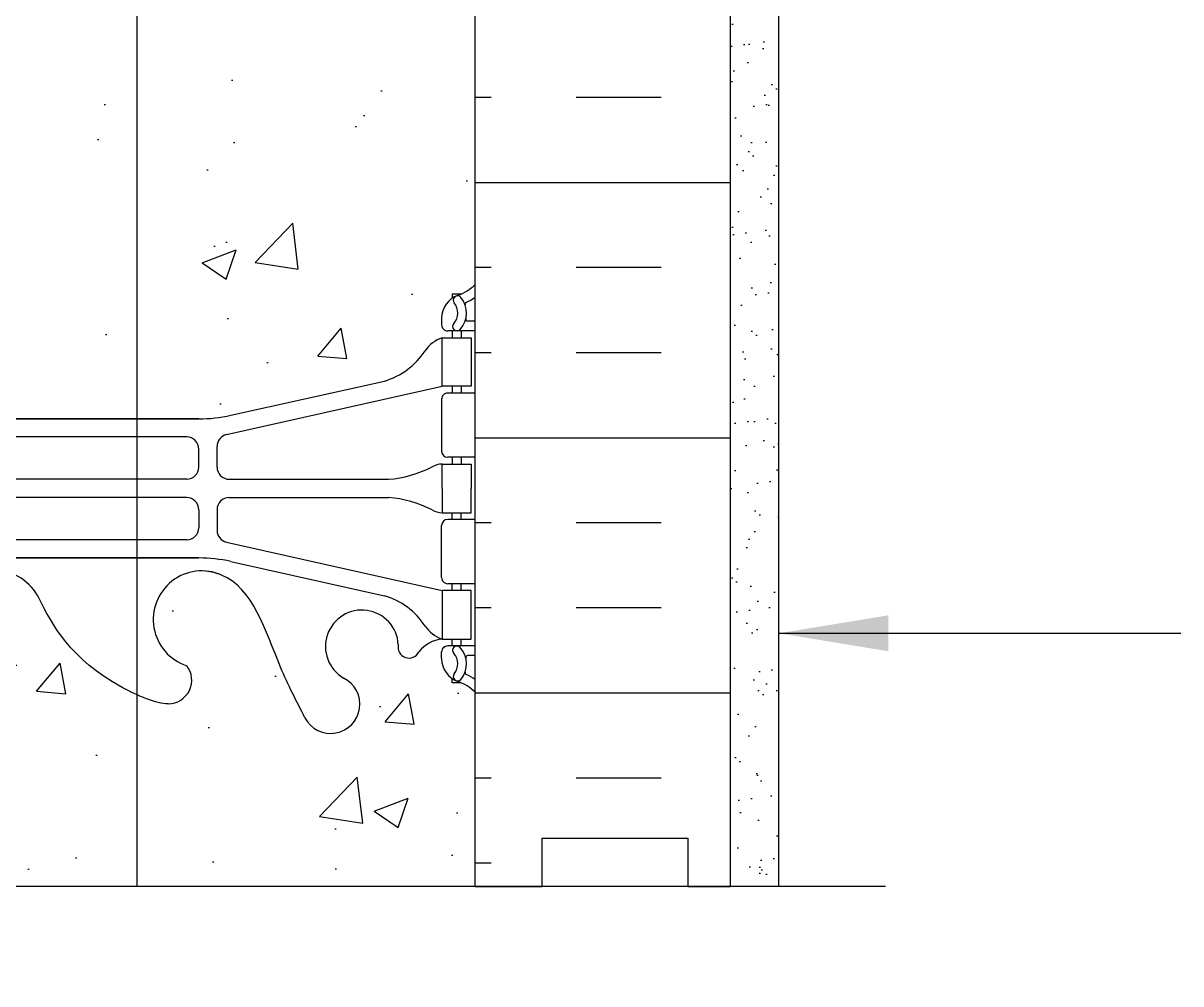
# Model space of a CAD drawing. Header units: inches. Extents: x 150.8 to 208.4, y 123.4 to 190.6.
# Drawn here: x 184.52 to 196.43, y 143.65 to 153.53 of the extents above; entities that cross this region are included whole.
import ezdxf

# ---------------------------------------------------------------- set-up
doc = ezdxf.new("R2010")
doc.units = ezdxf.units.IN
doc.header["$LTSCALE"] = 0.5
doc.header["$MEASUREMENT"] = 0
for name, color, linetype in [('HATCH', 12, 'Continuous'), ('line25', 2, 'Continuous'), ('LINE3', 3, 'Continuous'), ('LINE50', 5, 'Continuous'), ('LINE9', 9, 'Continuous'), ('TEXT', 4, 'Continuous'), ('Web_Edge', 9, 'Continuous')]:
    doc.layers.add(name, color=color, linetype=linetype)
doc.styles.add('DIM', font='romans.shx', dxfattribs={"width": 0.7})
doc.dimstyles.new('ext_12', dxfattribs={"dimscale": 12, "dimtxt": 0.09375, "dimasz": 0.09375, "dimexe": 0.09375, "dimexo": 0.0625, "dimgap": 0.0625, "dimtad": 1, "dimdec": 1, "dimzin": 3, "dimdsep": 46, "dimlunit": 4, "dimtxsty": 'DIM', "dimcen": 0.09, "dimdle": 0.09375, "dimclrt": 4, "dimadec": 0, "dimazin": 0, "dimtfac": 1, "dimtdec": 1, "dimtmove": 2, "dimatfit": 3, "dimfxl": 1, "dimfrac": 2, "dimtolj": 1, "dimtzin": 0, "dimarcsym": 0})
pattern_1 = [(49.99999999999999, (0, 0), (3.586300913003767, -0.3137606749129755), [0.375, -4.125]), (355, (0, 0), (-0.693756668065, 3.760960668500059), [0.3, -3.3]), (100.45144446, (0.298858405, -0.02614672), (2.89254423363556, 3.447199954843147), [0.3187009599999999, -3.505710559999999]), (46.18420000000001, (0, 1), (5.336206653357862, -0.8275964039653827), [0.5625, -6.1875]), (96.63563549, (0.444683725, 0.931033465), (4.673309728371142, 4.870593003872752), [0.47805171, -5.258568799999999]), (351.1841639899999, (0, 1), (4.673309725273866, 4.870593001349951), [0.45, -4.950000005]), (21, (0.5, 0.75), (2.984535260592308, -2.013094453326694), [0.375, -4.125]), (326.0000000000001, (0.5, 0.75), (1.216576659607909, 3.625750225234265), [0.3, -3.3]), (71.45144474, (0.74871127, 0.58224213), (4.201111883649856, 1.612655764031769), [0.31870095, -3.50571056]), (37.50000000000001, (0, 0), (0.06079927658645334, 1.664469269156557), [0, -3.26, 0, -3.35, 0, -3.3125]), (7.499999999999999, (0, 0), (1.315347687210743, 1.972058559411801), [0, -1.91, 0, -3.185, 0, -1.2625]), (327.5, (-1.115, 0), (2.669112180862045, -0.1127743586718988), [0, -1.25, 0, -3.9, 0, -5.175]), (317.5, (-1.615, 0), (2.915930846711931, 0.5005249116615886), [0, -1.625, 0, -2.59, 0, -3.675])]

# ---------------------------------------------------------------- blocks, each defined once
blk = doc.blocks.new('12-inch Hinge Pin Web')
at = {"layer": 'Web_Edge'}
for p, q in [((349.9694361821341, 208.9047742331155), (350.0594361821347, 208.9047742331224)), ((350.0594361821347, 208.9047742331224), (350.0594361821374, 208.8630481731983)), ((361.6774301884137, 208.9047742331155), (361.5874301884131, 208.9047742331224)), ((361.5874301884131, 208.9047742331224), (361.5874301884103, 208.8630481731983)), ((349.8234331852743, 208.6259250214153), (349.9013117185429, 208.6259250214154)), ((350.1694361821535, 208.6559250214344), (350.1694361821571, 208.5884250214182)), ((361.4774301883943, 208.6559250214344), (361.4774301883907, 208.5884250214182)), ((361.8234331852735, 208.6259250214153), (361.7455546520048, 208.6259250214154)), ((349.8234331852743, 208.5259250214154), (350.1069361821571, 208.5259250214153)), ((349.9694361821341, 208.5259250214153), (349.9694361821341, 208.4559250214153)), ((350.0594361821592, 208.5259250214153), (350.0594361821638, 208.4559250214153)), ((361.8234331852735, 208.5259250214154), (361.5399301883907, 208.5259250214153)), ((361.5874301883885, 208.5259250214153), (361.587430188384, 208.4559250214153)), ((361.6774301884137, 208.5259250214153), (361.6774301884137, 208.4559250214153)), ((349.9694361821341, 207.9559250214153), (349.9694361821341, 207.8859250214154)), ((350.0594361821974, 207.9559250214153), (350.059436182202, 207.8859250214154)), ((352.3819994735797, 207.4592951719615), (350.1644361821493, 207.9559250214153)), ((352.338645858011, 207.6575757747597), (350.7578502820244, 208.0105349874595)), ((359.264866896968, 207.4592951719615), (361.4824301883985, 207.9559250214153)), ((359.3082205125368, 207.6575757747597), (360.8890160885232, 208.0105349874595)), ((361.5874301883503, 207.9559250214153), (361.5874301883458, 207.8859250214154)), ((361.6774301884137, 207.9559250214153), (361.6774301884137, 207.8859250214154)), ((349.8234331852743, 207.8859250214153), (350.1069361821571, 207.8859250214154)), ((361.8234331852735, 207.8859250214153), (361.5399301883907, 207.8859250214154)), ((350.1694361821571, 207.8234250214154), (350.1694361821571, 207.2884250214154)), ((361.4774301883907, 207.8234250214154), (361.4774301883907, 207.2884250214154)), ((352.6655163166163, 207.621527858433), (354.8234372991567, 207.6215278584329)), ((355.8234331852739, 207.6215278584329), (352.6655163166163, 207.6215278584328)), ((355.8234331852739, 207.6215278584329), (358.9813500539315, 207.6215278584328)), ((358.9813500539315, 207.621527858433), (356.823429071391, 207.6215278584329)), ((352.7921819358246, 207.4348943433814), (355.5114630133079, 207.4348943433815)), ((358.8546844347232, 207.4348943433814), (356.1354033572399, 207.4348943433815)), ((352.479682025825, 207.1250288084329), (352.4796820258254, 207.3373166613615)), ((352.6671819358237, 207.1258960433812), (352.6671819358246, 207.3098943433814)), ((358.979684434724, 207.1258960433812), (358.9796844347231, 207.3098943433814)), ((359.1671843447228, 207.1250288084329), (359.1671843447223, 207.3373166613615)), ((349.8234331852743, 207.2259250214153), (350.1069361821571, 207.2259250214154)), ((349.9694361821337, 207.2259250214155), (349.9694361821337, 207.1559250214155)), ((350.0594361822447, 207.2259250214154), (350.0594361822493, 207.1559250214155)), ((361.8234331852735, 207.2259250214153), (361.5399301883907, 207.2259250214154)), ((361.587430188303, 207.2259250214154), (361.5874301882985, 207.1559250214155)), ((361.6774301884141, 207.2259250214155), (361.6774301884141, 207.1559250214155)), ((352.354682025825, 207.0000288084329), (350.717160282026, 207.0000288084329)), ((352.7921819358237, 207.0008960433815), (355.5114630133079, 207.0008960433816)), ((358.854684434724, 207.0008960433815), (356.1354033572399, 207.0008960433816)), ((359.2921843447227, 207.0000288084329), (360.9297060885217, 207.0000288084329)), ((352.354682025825, 206.8118212343981), (350.717160282026, 206.8118212343981)), ((352.7921819358237, 206.8109539994495), (355.5114630133079, 206.8109539994494)), ((358.854684434724, 206.8109539994495), (356.1354033572399, 206.8109539994494)), ((359.2921843447227, 206.8118212343981), (360.9297060885217, 206.8118212343981)), ((349.9694361821337, 206.5859250214154), (349.9694361821337, 206.6559250214155)), ((350.0594361822447, 206.5859250214155), (350.0594361822493, 206.6559250214155)), ((352.479682025825, 206.6868212343981), (352.4796820258254, 206.4745333814694)), ((352.6671819358237, 206.6859539994497), (352.6671819358246, 206.5019556994496)), ((358.979684434724, 206.6859539994497), (358.9796844347231, 206.5019556994496)), ((359.1671843447228, 206.6868212343981), (359.1671843447223, 206.4745333814694)), ((361.587430188303, 206.5859250214155), (361.5874301882985, 206.6559250214155)), ((361.6774301884141, 206.5859250214154), (361.6774301884141, 206.6559250214155)), ((349.8234331852743, 206.5859250214156), (350.1069361821571, 206.5859250214155)), ((350.1694361821571, 205.9884250214155), (350.1694361821571, 206.5234250214155)), ((361.4774301883907, 205.9884250214155), (361.4774301883907, 206.5234250214155)), ((361.8234331852735, 206.5859250214156), (361.5399301883907, 206.5859250214155)), ((352.3819994735797, 206.3525548708694), (350.1644361821493, 205.8559250214156)), ((352.7921819358246, 206.3769556994495), (355.5114630133079, 206.3769556994494)), ((358.8546844347232, 206.3769556994495), (356.1354033572399, 206.3769556994494)), ((359.264866896968, 206.3525548708694), (361.4824301883985, 205.8559250214156)), ((352.6655163166163, 206.190322184398), (354.8234372991567, 206.190322184398)), ((355.8234331852739, 206.190322184398), (352.6655163166163, 206.1903221843981)), ((355.8234331852739, 206.190322184398), (358.9813500539315, 206.1903221843981)), ((358.9813500539315, 206.190322184398), (356.823429071391, 206.190322184398)), ((352.338645858011, 206.1542742680712), (350.7578502820244, 205.8013150553714)), ((359.3082205125368, 206.1542742680712), (360.8890160885232, 205.8013150553714)), ((349.8234331852743, 205.9259250214156), (350.1069361821571, 205.9259250214155)), ((349.9694361821341, 205.8559250214156), (349.9694361821341, 205.9259250214156)), ((350.0594361821974, 205.8559250214156), (350.059436182202, 205.9259250214155)), ((361.8234331852735, 205.9259250214156), (361.5399301883907, 205.9259250214155)), ((361.5874301883503, 205.8559250214156), (361.5874301883458, 205.9259250214155)), ((361.6774301884137, 205.8559250214156), (361.6774301884137, 205.9259250214156)), ((349.9694361821341, 205.2859250214157), (349.9694361821341, 205.3559250214156)), ((350.0594361821592, 205.2859250214157), (350.0594361821638, 205.3559250214156)), ((361.5874301883885, 205.2859250214157), (361.587430188384, 205.3559250214156)), ((361.6774301884137, 205.2859250214157), (361.6774301884137, 205.3559250214156)), ((349.8234331852743, 205.2859250214156), (350.1069361821571, 205.2859250214156)), ((350.1694361821535, 205.1559250213966), (350.1694361821571, 205.2234250214128)), ((361.4774301883943, 205.1559250213966), (361.4774301883907, 205.2234250214128)), ((361.8234331852735, 205.2859250214156), (361.5399301883907, 205.2859250214156)), ((349.8234331852743, 205.1859250214157), (349.9013117185429, 205.1859250214156)), ((361.8234331852735, 205.1859250214157), (361.7455546520048, 205.1859250214156)), ((349.9694361821341, 204.9070758097155), (350.0594361821347, 204.9070758097086)), ((350.0594361821347, 204.9070758097086), (350.0594361821374, 204.9488018696327)), ((361.5874301884131, 204.9070758097086), (361.5874301884103, 204.9488018696327)), ((361.6774301884137, 204.9070758097155), (361.5874301884131, 204.9070758097086)), ((349.9694361821341, 199.0970960414253), (350.0594361821347, 199.0970960414322)), ((350.0594361821347, 199.0970960414322), (350.0594361821374, 199.0553699815081)), ((361.6774301884137, 199.0970960414253), (361.5874301884131, 199.0970960414322)), ((361.5874301884131, 199.0970960414322), (361.5874301884103, 199.0553699815081)), ((349.8234331852743, 198.8182468297251), (349.9013117185429, 198.8182468297252)), ((350.1694361821535, 198.8482468297442), (350.1694361821571, 198.780746829728)), ((361.4774301883943, 198.8482468297442), (361.4774301883907, 198.780746829728)), ((361.8234331852735, 198.8182468297251), (361.7455546520048, 198.8182468297252)), ((349.8234331852743, 198.7182468297252), (350.1069361821571, 198.7182468297251)), ((349.9694361821341, 198.7182468297251), (349.9694361821341, 198.6482468297252)), ((350.0594361821592, 198.7182468297251), (350.0594361821638, 198.6482468297252)), ((361.8234331852735, 198.7182468297252), (361.5399301883907, 198.7182468297251)), ((361.5874301883885, 198.7182468297251), (361.587430188384, 198.6482468297252)), ((361.6774301884137, 198.7182468297251), (361.6774301884137, 198.6482468297252)), ((352.338645858011, 197.8498975830695), (350.7578502820244, 198.2028567957694)), ((359.3082205125368, 197.8498975830695), (360.8890160885232, 198.2028567957694)), ((349.8234331852743, 198.0782468297251), (350.1069361821571, 198.0782468297253)), ((349.9694361821341, 198.1482468297251), (349.9694361821341, 198.0782468297252)), ((350.0594361821974, 198.1482468297251), (350.059436182202, 198.0782468297253)), ((352.3819994735797, 197.6516169802713), (350.1644361821493, 198.1482468297251)), ((359.264866896968, 197.6516169802713), (361.4824301883985, 198.1482468297251)), ((361.8234331852735, 198.0782468297251), (361.5399301883907, 198.0782468297253)), ((361.5874301883503, 198.1482468297251), (361.5874301883458, 198.0782468297253)), ((361.6774301884137, 198.1482468297251), (361.6774301884137, 198.0782468297252)), ((350.1694361821571, 198.0157468297253), (350.1694361821571, 197.4807468297252)), ((361.4774301883907, 198.0157468297253), (361.4774301883907, 197.4807468297252)), ((352.6655163166163, 197.8138496667428), (354.8234372991567, 197.8138496667428)), ((355.8234331852739, 197.8138496667428), (352.6655163166163, 197.8138496667426)), ((355.8234331852739, 197.8138496667428), (358.9813500539315, 197.8138496667426)), ((358.9813500539315, 197.8138496667428), (356.823429071391, 197.8138496667428)), ((352.7921819358246, 197.6272161516912), (355.5114630133079, 197.6272161516913)), ((358.8546844347232, 197.6272161516912), (356.1354033572399, 197.6272161516913)), ((352.479682025825, 197.3173506167427), (352.4796820258254, 197.5296384696714)), ((352.6671819358237, 197.3182178516911), (352.6671819358246, 197.5022161516912)), ((358.979684434724, 197.3182178516911), (358.9796844347231, 197.5022161516912)), ((359.1671843447228, 197.3173506167427), (359.1671843447223, 197.5296384696714)), ((349.8234331852743, 197.4182468297252), (350.1069361821571, 197.4182468297252)), ((349.9694361821337, 197.4182468297253), (349.9694361821337, 197.3482468297253)), ((350.0594361822447, 197.4182468297252), (350.0594361822493, 197.3482468297253)), ((361.8234331852735, 197.4182468297252), (361.5399301883907, 197.4182468297252)), ((361.587430188303, 197.4182468297252), (361.5874301882985, 197.3482468297253)), ((361.6774301884141, 197.4182468297253), (361.6774301884141, 197.3482468297253)), ((352.354682025825, 197.1923506167427), (350.717160282026, 197.1923506167427)), ((352.7921819358237, 197.1932178516913), (355.5114630133079, 197.1932178516914)), ((358.854684434724, 197.1932178516913), (356.1354033572399, 197.1932178516914)), ((359.2921843447227, 197.1923506167427), (360.9297060885217, 197.1923506167427)), ((352.354682025825, 197.0041430427079), (350.717160282026, 197.0041430427079)), ((352.7921819358237, 197.0032758077593), (355.5114630133079, 197.0032758077592)), ((358.854684434724, 197.0032758077593), (356.1354033572399, 197.0032758077592)), ((359.2921843447227, 197.0041430427079), (360.9297060885217, 197.0041430427079)), ((352.479682025825, 196.8791430427079), (352.4796820258254, 196.6668551897792)), ((352.6671819358237, 196.8782758077595), (352.6671819358246, 196.6942775077594)), ((358.979684434724, 196.8782758077595), (358.9796844347231, 196.6942775077594)), ((359.1671843447228, 196.8791430427079), (359.1671843447223, 196.6668551897792)), ((349.8234331852743, 196.7782468297254), (350.1069361821571, 196.7782468297254)), ((349.9694361821337, 196.7782468297253), (349.9694361821337, 196.8482468297253)), ((350.0594361822447, 196.7782468297254), (350.0594361822493, 196.8482468297253)), ((361.8234331852735, 196.7782468297254), (361.5399301883907, 196.7782468297254)), ((361.587430188303, 196.7782468297254), (361.5874301882985, 196.8482468297253)), ((361.6774301884141, 196.7782468297253), (361.6774301884141, 196.8482468297253)), ((350.1694361821571, 196.1807468297253), (350.1694361821571, 196.7157468297254)), ((361.4774301883907, 196.1807468297253), (361.4774301883907, 196.7157468297254)), ((352.3819994735797, 196.5448766791793), (350.1644361821493, 196.0482468297255)), ((352.7921819358246, 196.5692775077594), (355.5114630133079, 196.5692775077592)), ((358.8546844347232, 196.5692775077594), (356.1354033572399, 196.5692775077592)), ((359.264866896968, 196.5448766791793), (361.4824301883985, 196.0482468297255)), ((352.338645858011, 196.3465960763811), (350.7578502820244, 195.9936368636812)), ((352.6655163166163, 196.3826439927078), (354.8234372991567, 196.3826439927078)), ((355.8234331852739, 196.3826439927079), (352.6655163166163, 196.3826439927079)), ((355.8234331852739, 196.3826439927079), (358.9813500539315, 196.3826439927079)), ((358.9813500539315, 196.3826439927078), (356.823429071391, 196.3826439927078)), ((359.3082205125368, 196.3465960763811), (360.8890160885232, 195.9936368636812)), ((349.8234331852743, 196.1182468297255), (350.1069361821571, 196.1182468297253)), ((349.9694361821341, 196.0482468297255), (349.9694361821341, 196.1182468297254)), ((350.0594361821974, 196.0482468297255), (350.059436182202, 196.1182468297253)), ((361.8234331852735, 196.1182468297255), (361.5399301883907, 196.1182468297253)), ((361.5874301883503, 196.0482468297255), (361.5874301883458, 196.1182468297253)), ((361.6774301884137, 196.0482468297255), (361.6774301884137, 196.1182468297254)), ((349.8234331852743, 195.4782468297254), (350.1069361821571, 195.4782468297255)), ((349.9694361821341, 195.4782468297255), (349.9694361821341, 195.5482468297255)), ((350.0594361821592, 195.4782468297255), (350.0594361821638, 195.5482468297255)), ((361.8234331852735, 195.4782468297254), (361.5399301883907, 195.4782468297255)), ((361.5874301883885, 195.4782468297255), (361.587430188384, 195.5482468297255)), ((361.6774301884137, 195.4782468297255), (361.6774301884137, 195.5482468297255)), ((349.8234331852743, 195.3782468297255), (349.9013117185429, 195.3782468297254)), ((350.1694361821535, 195.3482468297064), (350.1694361821571, 195.4157468297226)), ((361.4774301883943, 195.3482468297064), (361.4774301883907, 195.4157468297226)), ((361.8234331852735, 195.3782468297255), (361.7455546520048, 195.3782468297254)), ((349.9694361821341, 195.0993976180253), (350.0594361821347, 195.0993976180184)), ((350.0594361821347, 195.0993976180184), (350.0594361821374, 195.1411236779425)), ((361.5874301884131, 195.0993976180184), (361.5874301884103, 195.1411236779425)), ((361.6774301884137, 195.0993976180253), (361.5874301884131, 195.0993976180184))]:
    blk.add_line(p, q, dxfattribs=at)
for points in [[(349.8644361821491, 207.9559250214153), (350.1644361821493, 207.9559250214153), (350.1644361821493, 208.4559250214153), (349.8644361821491, 208.4559250214153)], [(361.7824301883987, 207.9559250214153), (361.4824301883985, 207.9559250214153), (361.4824301883985, 208.4559250214153), (361.7824301883987, 208.4559250214153)], [(349.8644361821491, 205.8559250214156), (350.1644361821493, 205.8559250214156), (350.1644361821493, 205.3559250214156), (349.8644361821491, 205.3559250214156)], [(361.7824301883987, 205.8559250214156), (361.4824301883985, 205.8559250214156), (361.4824301883985, 205.3559250214156), (361.7824301883987, 205.3559250214156)], [(349.8644361821491, 198.1482468297251), (350.1644361821493, 198.1482468297251), (350.1644361821493, 198.6482468297252), (349.8644361821491, 198.6482468297252)], [(361.7824301883987, 198.1482468297251), (361.4824301883985, 198.1482468297251), (361.4824301883985, 198.6482468297252), (361.7824301883987, 198.6482468297252)], [(349.8644361821491, 196.0482468297255), (350.1644361821493, 196.0482468297255), (350.1644361821493, 195.5482468297255), (349.8644361821491, 195.5482468297255)], [(361.7824301883987, 196.0482468297255), (361.4824301883985, 196.0482468297255), (361.4824301883985, 195.5482468297255), (361.7824301883987, 195.5482468297255)]]:
    blk.add_lwpolyline(points, close=True, dxfattribs=at)
for points in [[(350.1644361822343, 206.9059250214155), (350.1644361822343, 207.1559250214155), (349.8644361822341, 207.1559250214155), (349.8644361822341, 206.9059250214155)], [(361.4824301883134, 206.9059250214155), (361.4824301883134, 207.1559250214155), (361.7824301883136, 207.1559250214155), (361.7824301883136, 206.9059250214155)], [(350.1644361822343, 206.9059250214155), (350.1644361822343, 206.6559250214155), (349.8644361822341, 206.6559250214155), (349.8644361822341, 206.9059250214155)], [(361.4824301883134, 206.9059250214155), (361.4824301883134, 206.6559250214155), (361.7824301883136, 206.6559250214155), (361.7824301883136, 206.9059250214155)], [(350.1644361822343, 197.0982468297253), (350.1644361822343, 197.3482468297253), (349.8644361822341, 197.3482468297253), (349.8644361822341, 197.0982468297253)], [(361.4824301883134, 197.0982468297253), (361.4824301883134, 197.3482468297253), (361.7824301883136, 197.3482468297253), (361.7824301883136, 197.0982468297253)], [(350.1644361822343, 197.0982468297253), (350.1644361822343, 196.8482468297253), (349.8644361822341, 196.8482468297253), (349.8644361822341, 197.0982468297253)], [(361.4824301883134, 197.0982468297253), (361.4824301883134, 196.8482468297253), (361.7824301883136, 196.8482468297253), (361.7824301883136, 197.0982468297253)]]:
    blk.add_lwpolyline(points, dxfattribs=at)
for centre, radius, start, end in [((351.3094400525123, 209.1260630953563), 0.2998437988832181, 27.59696858362342, 243.9425150273493), ((360.3374263180354, 209.1260630953563), 0.2998437988832181, 296.0574849726507, 152.4030314163766), ((352.9822662834, 208.8790913574379), 0.2420270174843613, 89.9999999896431, 218.2327083470572), ((358.6646000871478, 208.8790913574379), 0.2420270174843613, 321.7672916529428, 90.00000001035363), ((350.1694361821635, 209.3630318025983), 0.5000000000000028, 226.2108888296283, 250.5287793647056), ((361.4774301883843, 209.3630318025983), 0.5000000000000028, 289.4712206352943, 313.7891111703717), ((350.1694361821635, 209.3630318025983), 0.6000000000000033, 234.7832160478503, 245.0747707145221), ((350.1631435906085, 208.7104844277484), 0.2500000000000014, 140.1145119962633, 222.460867842786), ((349.9073539716043, 208.8000141938874), 0.02103171283708733, 343.4640040446198, 63.99572765968883), ((350.0053772195535, 208.8413811210873), 0.04500919725254076, 321.448000645991, 139.1878992020194), ((349.9194361821534, 208.6559250214153), 0.2500000000000014, 4.354459247735523e-09, 70.52877936470564), ((350.1631435906085, 208.7104844277484), 0.1600000000000009, 140.0000771989553, 222.4608678427525), ((350.9894765010408, 208.5323721380936), 0.375, 182.9237073151141, 59.86752902129767), ((360.6573898695069, 208.5323721380936), 0.375, 120.1324709787023, 357.0762926848859), ((361.7274301883943, 208.6559250214153), 0.2500000000000014, 109.4712206352944, 179.9999999956455), ((361.6414891509942, 208.8413811210873), 0.04500919725254076, 40.81210079798057, 218.5519993540077), ((361.4837227799392, 208.7104844277484), 0.1600000000000009, 317.5391321572474, 39.99992280104471), ((361.4837227799392, 208.7104844277484), 0.2500000000000014, 317.539132157214, 39.88548800373672), ((361.7395123989434, 208.8000141938874), 0.02103171283708733, 116.0042723403112, 196.5359959553802), ((361.4774301883843, 209.3630318025983), 0.6000000000000033, 294.9252292854779, 305.2167839521497), ((352.6359331852739, 208.2543425066669), 0.5, 246.2138665123311, 71.79366548998959), ((359.0109331852739, 208.2543425066669), 0.5, 108.2063345100104, 293.7861334876688), ((349.9015157143664, 208.6455074806217), 0.01958352171754361, 269.4031558122793, 15.49009993731419), ((350.0119071811375, 208.5720916950984), 0.04500000000006074, 222.4608678430222, 42.46086784271794), ((350.1069361821571, 208.5884250214153), 0.06250000000000035, 270, 2.600625063064185e-09), ((350.1269005000798, 208.8054763707479), 0.3515609097277899, 276.1290753697008, 321.5331406383227), ((350.5041269260615, 208.5371772498061), 0.1133920476497537, 347.8155723050995, 154.0569440551665), ((354.7609331852739, 208.2543425066669), 0.5, 204.8189889385629, 44.1875067117519), ((356.8859331852739, 208.2543425066669), 0.5, 135.8124932882481, 335.1810110614371), ((361.1427394444863, 208.5371772498061), 0.1133920476497537, 25.94305594483352, 192.1844276949005), ((361.5199658704679, 208.8054763707479), 0.3515609097277899, 218.4668593616773, 263.8709246302991), ((361.5399301883907, 208.5884250214153), 0.06250000000000035, 179.9999999973994, 270), ((361.6349591894103, 208.5720916950984), 0.04500000000006074, 137.5391321572821, 317.5391321569778), ((361.7453506561813, 208.6455074806217), 0.01958352171754361, 164.5099000626858, 270.5968441877207), ((350.0420275309913, 208.113321158895), 0.3638149041640676, 34.97751374817803, 70.33874127344988), ((361.6048388395564, 208.113321158895), 0.3638149041640676, 109.6612587265501, 145.022486251822), ((350.9651464263094, 208.7245512102296), 0.7434990637615112, 212.7919165278134, 253.8107114575008), ((360.6817199442382, 208.7245512102296), 0.7434990637615112, 286.1892885424992, 327.2080834721866), ((350.1069361821571, 207.8234250214154), 0.06250000000000035, 0, 90.00000000003257), ((361.5399301883907, 207.8234250214154), 0.06250000000000035, 89.99999999996743, 180), ((352.6655163166163, 209.121527858433), 1.500000000000008, 257.4134795292165, 270), ((358.9813500539315, 209.121527858433), 1.500000000000008, 270, 282.5865204707835), ((352.3546820258255, 207.3373166613615), 0.1250000000000007, 0, 77.37672990339644), ((352.7921819358246, 207.3098943433814), 0.1250000000000007, 90, 180), ((355.5114630133079, 207.2178951933815), 0.2169991499999651, 270, 90), ((356.1354033572399, 207.2178951933815), 0.2169991499999651, 90, 270), ((358.8546844347232, 207.3098943433814), 0.1250000000000007, 0, 90), ((359.2921843447223, 207.3373166613615), 0.1250000000000007, 102.6232700966035, 180), ((350.1069361821571, 207.2884250214154), 0.06250000000000035, 270.0000000000326, 0), ((361.5399301883907, 207.2884250214154), 0.06250000000000035, 180, 269.9999999999674), ((350.1603134271474, 206.937241362026), 0.2187225182587982, 60.49374658855598, 88.9199536550519), ((350.8059111016484, 208.1668798243626), 1.170221347164704, 242.6365481780669, 265.6504512437277), ((352.354682025825, 207.1250288084329), 0.1250000000000007, 270, 0), ((352.7921819358237, 207.1258960433815), 0.1250000000000007, 180.0000000001124, 270), ((358.854684434724, 207.1258960433815), 0.1250000000000007, 270, 359.9999999998876), ((359.2921843447227, 207.1250288084329), 0.1250000000000007, 180, 270), ((360.8409552688993, 208.1668798243626), 1.170221347164704, 274.3495487562723, 297.3634518219331), ((361.4865529434003, 206.937241362026), 0.2187225182587982, 91.0800463449481, 119.506253411444), ((350.8059111016484, 205.6449702184683), 1.170221347164704, 94.34954875627228, 117.3634518219331), ((352.354682025825, 206.6868212343981), 0.1250000000000007, 0, 90), ((352.7921819358237, 206.6859539994495), 0.1250000000000007, 90, 179.9999999998876), ((355.5114630133079, 206.5939548494495), 0.2169991499999651, 270, 90), ((356.1354033572399, 206.5939548494495), 0.2169991499999651, 90, 270), ((358.854684434724, 206.6859539994495), 0.1250000000000007, 1.123626357867431e-10, 90), ((359.2921843447227, 206.6868212343981), 0.1250000000000007, 90, 180), ((360.8409552688993, 205.6449702184683), 1.170221347164704, 62.63654817806689, 85.65045124372773), ((350.1603134271474, 206.8746086808049), 0.2187225182587982, 271.0800463449481, 299.506253411444), ((361.4865529434003, 206.8746086808049), 0.2187225182587982, 240.493746588556, 268.9199536550519), ((350.1069361821571, 206.5234250214155), 0.06250000000000035, 0, 89.99999999996743), ((361.5399301883907, 206.5234250214155), 0.06250000000000035, 90.00000000003257, 180), ((352.3546820258255, 206.4745333814694), 0.1250000000000007, 282.6232700966036, 0), ((352.7921819358246, 206.5019556994496), 0.1250000000000007, 180, 270), ((358.8546844347232, 206.5019556994496), 0.1250000000000007, 270, 0), ((359.2921843447223, 206.4745333814694), 0.1250000000000007, 180, 257.3767299033964), ((352.6655163166163, 204.690322184398), 1.500000000000008, 90, 102.5865204707867), ((358.9813500539315, 204.690322184398), 1.500000000000008, 77.41347952921328, 90), ((350.1069361821571, 205.9884250214155), 0.06250000000000035, 269.9999999999674, 0), ((361.5399301883907, 205.9884250214155), 0.06250000000000035, 180, 270.0000000000326), ((350.9651464263094, 205.0872988326014), 0.7434990637615112, 106.1892885424993, 147.2080834721866), ((360.6817199442382, 205.0872988326014), 0.7434990637615112, 32.79191652781341, 73.81071145750072), ((350.0420275309913, 205.6985288839359), 0.3638149041640676, 289.6612587265435, 325.022486251822), ((361.6048388395564, 205.6985288839359), 0.3638149041640676, 214.977513748178, 250.3387412734565), ((350.1631435906085, 205.1013656150825), 0.2500000000000014, 137.539132157214, 219.8854880037367), ((350.0119071811375, 205.2397583477325), 0.04500000000006074, 317.5391321572821, 137.5391321569778), ((350.1069361821571, 205.2234250214156), 0.06250000000000035, 359.9999999973994, 90), ((361.5399301883907, 205.2234250214156), 0.06250000000000035, 90, 180.0000000026006), ((361.6349591894103, 205.2397583477325), 0.04500000000006074, 42.46086784302224, 222.4608678427179), ((361.4837227799392, 205.1013656150825), 0.2500000000000014, 320.1145119962633, 42.46086784278597), ((349.9015157143664, 205.1663425622093), 0.01958352171754361, 344.5099000626858, 90.59684418772073), ((349.9194361821534, 205.1559250214156), 0.2500000000000014, 289.4712206352943, 359.9999999956456), ((350.1631435906085, 205.1013656150825), 0.1600000000000009, 137.5391321572475, 219.9999228010447), ((361.7274301883943, 205.1559250214156), 0.2500000000000014, 180.0000000043545, 250.5287793647056), ((361.4837227799392, 205.1013656150825), 0.1600000000000009, 320.0000771989552, 42.46086784275256), ((361.7453506561813, 205.1663425622093), 0.01958352171754361, 89.40315581227925, 195.4900999373142), ((350.1694361821635, 204.4488182402326), 0.6000000000000033, 114.9252292854779, 125.2167839521498), ((349.9073539716043, 205.0118358489436), 0.02103171283708733, 296.0042723403112, 16.53599595538017), ((350.0053772195535, 204.9704689217436), 0.04500919725254076, 220.8121007979805, 38.55199935400901), ((361.6414891509942, 204.9704689217436), 0.04500919725254076, 141.448000645991, 319.1878992020194), ((361.7395123989434, 205.0118358489436), 0.02103171283708733, 163.4640040446199, 243.9957276596888), ((361.4774301883843, 204.4488182402326), 0.6000000000000033, 54.78321604785024, 65.07477071452212), ((350.1694361821635, 204.4488182402326), 0.5000000000000028, 109.4712206352944, 133.7891111703717), ((361.4774301883843, 204.4488182402326), 0.5000000000000028, 46.21088882962825, 70.52877936470564), ((350.1694361821635, 199.5553536109081), 0.5000000000000028, 226.2108888296283, 250.5287793647056), ((361.4774301883843, 199.5553536109081), 0.5000000000000028, 289.4712206352943, 313.7891111703717), ((350.1694361821635, 199.5553536109081), 0.6000000000000033, 234.7832160478503, 245.0747707145221), ((350.1631435906085, 198.9028062360583), 0.2500000000000014, 140.1145119962633, 222.4608678427848), ((350.0053772195535, 199.0337029293971), 0.04500919725254076, 321.4480006459923, 139.1878992020194), ((349.9194361821534, 198.8482468297251), 0.2500000000000014, 4.354459247735523e-09, 70.52877936470564), ((361.7274301883943, 198.8482468297251), 0.2500000000000014, 109.4712206352944, 179.9999999956455), ((361.6414891509942, 199.0337029293971), 0.04500919725254076, 40.81210079798057, 218.5519993540077), ((361.4837227799392, 198.9028062360583), 0.2500000000000014, 317.5391321572152, 39.88548800373672), ((361.4774301883843, 199.5553536109081), 0.6000000000000033, 294.9252292854779, 305.2167839521497), ((349.9073539716043, 198.9923360021972), 0.02103171283708733, 343.4640040446183, 63.99572765968883), ((350.1631435906085, 198.9028062360583), 0.1600000000000009, 140.0000771989565, 222.4608678427525), ((361.4837227799392, 198.9028062360583), 0.1600000000000009, 317.5391321572474, 39.99992280104347), ((361.7395123989434, 198.9923360021972), 0.02103171283708733, 116.0042723403112, 196.5359959553818), ((349.9015157143664, 198.8378292889315), 0.01958352171754361, 269.4031558122793, 15.49009993731262), ((350.0119071811375, 198.7644135034083), 0.04500000000006074, 222.4608678430222, 42.46086784271794), ((361.6349591894103, 198.7644135034083), 0.04500000000006074, 137.5391321572821, 317.5391321569778), ((361.7453506561813, 198.8378292889315), 0.01958352171754361, 164.5099000626874, 270.5968441877207), ((350.1069361821571, 198.7807468297251), 0.06250000000000035, 270, 2.598996619067276e-09), ((361.5399301883907, 198.7807468297251), 0.06250000000000035, 179.999999997401, 270), ((350.0420275309913, 198.3056429672049), 0.3638149041640676, 34.97751374817803, 70.33874127345658), ((361.6048388395564, 198.3056429672049), 0.3638149041640676, 109.6612587265434, 145.022486251822), ((350.9651464263094, 198.9168730185394), 0.7434990637615112, 212.7919165278147, 253.8107114575008), ((360.6817199442382, 198.9168730185394), 0.7434990637615112, 286.1892885424992, 327.2080834721852), ((350.1069361821571, 198.0157468297253), 0.06250000000000035, 0, 90.00000000003257), ((361.5399301883907, 198.0157468297253), 0.06250000000000035, 89.99999999996743, 180), ((352.6655163166163, 199.3138496667428), 1.500000000000008, 257.4134795292132, 270), ((358.9813500539315, 199.3138496667428), 1.500000000000008, 270, 282.5865204707868), ((352.3546820258255, 197.5296384696714), 0.1250000000000007, 0, 77.37672990339644), ((352.7921819358246, 197.5022161516912), 0.1250000000000007, 90, 180), ((355.5114630133079, 197.4102170016912), 0.2169991499999651, 270, 90), ((356.1354033572399, 197.4102170016912), 0.2169991499999651, 90, 270), ((358.8546844347232, 197.5022161516912), 0.1250000000000007, 0, 90), ((359.2921843447223, 197.5296384696714), 0.1250000000000007, 102.6232700966035, 180), ((350.1069361821571, 197.4807468297252), 0.06250000000000035, 270.0000000000326, 0), ((361.5399301883907, 197.4807468297252), 0.06250000000000035, 180, 269.9999999999674), ((350.1603134271474, 197.1295631703358), 0.2187225182587982, 60.49374658855881, 88.9199536550519), ((350.8059111016484, 198.3592016326724), 1.170221347164704, 242.6365481780669, 265.6504512437277), ((352.354682025825, 197.3173506167427), 0.1250000000000007, 270, 0), ((352.7921819358237, 197.3182178516913), 0.1250000000000007, 180.0000000001107, 270), ((358.854684434724, 197.3182178516913), 0.1250000000000007, 270, 359.9999999998893), ((359.2921843447227, 197.3173506167427), 0.1250000000000007, 180, 270), ((360.8409552688993, 198.3592016326724), 1.170221347164704, 274.3495487562723, 297.3634518219331), ((361.4865529434003, 197.1295631703358), 0.2187225182587982, 91.0800463449481, 119.5062534114412), ((350.8059111016484, 195.8372920267782), 1.170221347164704, 94.34954875627228, 117.3634518219331), ((352.354682025825, 196.8791430427079), 0.1250000000000007, 0, 90), ((352.7921819358237, 196.8782758077593), 0.1250000000000007, 90, 179.9999999998893), ((355.5114630133079, 196.7862766577593), 0.2169991499999651, 270, 90), ((356.1354033572399, 196.7862766577593), 0.2169991499999651, 90, 270), ((358.854684434724, 196.8782758077593), 0.1250000000000007, 1.107341917898338e-10, 90), ((359.2921843447227, 196.8791430427079), 0.1250000000000007, 90, 180), ((360.8409552688993, 195.8372920267782), 1.170221347164704, 62.63654817806689, 85.65045124372773), ((350.1603134271474, 197.0669304891148), 0.2187225182587982, 271.0800463449481, 299.5062534114412), ((361.4865529434003, 197.0669304891148), 0.2187225182587982, 240.4937465885588, 268.9199536550519), ((350.1069361821571, 196.7157468297254), 0.06250000000000035, 0, 89.99999999996743), ((361.5399301883907, 196.7157468297254), 0.06250000000000035, 90.00000000003257, 180), ((352.3546820258255, 196.6668551897792), 0.1250000000000007, 282.6232700966036, 0), ((352.7921819358246, 196.6942775077594), 0.1250000000000007, 180, 270), ((358.8546844347232, 196.6942775077594), 0.1250000000000007, 270, 0), ((359.2921843447223, 196.6668551897792), 0.1250000000000007, 180, 257.3767299033997), ((352.6655163166163, 194.8826439927078), 1.500000000000008, 90, 102.5865204707836), ((358.9813500539315, 194.8826439927078), 1.500000000000008, 77.41347952921645, 90), ((350.1069361821571, 196.1807468297253), 0.06250000000000035, 269.9999999999674, 0), ((352.6359331852739, 195.7498293444739), 0.5, 288.2063345100104, 113.7861334876688), ((354.7609331852739, 195.7498293444739), 0.5, 315.8124932882446, 155.1810110614371), ((356.8859331852739, 195.7498293444739), 0.5, 24.8189889385629, 224.1875067117553), ((359.0109331852739, 195.7498293444739), 0.5, 66.21386651233118, 251.7936654899896), ((361.5399301883907, 196.1807468297253), 0.06250000000000035, 180, 270.0000000000326), ((350.9651464263094, 195.2796206409112), 0.7434990637615112, 106.1892885424993, 147.2080834721852), ((360.6817199442382, 195.2796206409112), 0.7434990637615112, 32.79191652781478, 73.81071145750072), ((350.9894765010408, 195.4717997130471), 0.375, 300.1324709786987, 177.0762926848875), ((360.6573898695069, 195.4717997130471), 0.375, 2.923707315112467, 239.8675290213013), ((350.0420275309913, 195.8908506922457), 0.3638149041640676, 289.6612587265501, 325.022486251822), ((361.6048388395564, 195.8908506922457), 0.3638149041640676, 214.977513748178, 250.3387412734499), ((350.1631435906085, 195.2936874233924), 0.2500000000000014, 137.5391321572152, 219.8854880037367), ((350.0119071811375, 195.4320801560423), 0.04500000000006074, 317.5391321572821, 137.5391321569778), ((350.1069361821571, 195.4157468297255), 0.06250000000000035, 359.999999997401, 90), ((350.1269005000798, 195.1986954803929), 0.3515609097277899, 38.46685936167605, 83.87092463029914), ((350.5041269260615, 195.4669946013346), 0.1133920476497537, 205.943055944835, 12.18442769490049), ((361.1427394444863, 195.4669946013346), 0.1133920476497537, 167.8155723050995, 334.056944055165), ((361.5199658704679, 195.1986954803929), 0.3515609097277899, 96.12907536970084, 141.5331406383239), ((361.5399301883907, 195.4157468297255), 0.06250000000000035, 90, 180.000000002599), ((361.6349591894103, 195.4320801560423), 0.04500000000006074, 42.46086784302224, 222.4608678427179), ((361.4837227799392, 195.2936874233924), 0.2500000000000014, 320.1145119962633, 42.46086784278477), ((349.9015157143664, 195.3586643705191), 0.01958352171754361, 344.5099000626874, 90.59684418772073), ((349.9194361821534, 195.3482468297255), 0.2500000000000014, 289.4712206352943, 359.9999999956456), ((350.1631435906085, 195.2936874233924), 0.1600000000000009, 137.5391321572475, 219.9999228010435), ((361.7274301883943, 195.3482468297255), 0.2500000000000014, 180.0000000043545, 250.5287793647056), ((361.4837227799392, 195.2936874233924), 0.1600000000000009, 320.0000771989565, 42.46086784275256), ((361.7453506561813, 195.3586643705191), 0.01958352171754361, 89.40315581227925, 195.4900999373126), ((349.9073539716043, 195.2041576572534), 0.02103171283708733, 296.0042723403112, 16.53599595538173), ((352.9822662834, 195.1250804937029), 0.2420270174843613, 141.7672916529428, 270.0000000103536), ((358.6646000871478, 195.1250804937029), 0.2420270174843613, 269.9999999896431, 38.23270834705724), ((361.7395123989434, 195.2041576572534), 0.02103171283708733, 163.4640040446183, 243.9957276596888), ((350.1694361821635, 194.6411400485425), 0.6000000000000033, 114.9252292854779, 125.2167839521498), ((350.1694361821635, 194.6411400485425), 0.5000000000000028, 109.4712206352944, 133.7891111703717), ((350.0053772195535, 195.1627907300535), 0.04500919725254076, 220.8121007979805, 38.55199935400774), ((351.3094400525123, 194.8781087557845), 0.2998437988832181, 116.0574849726508, 332.4030314163766), ((360.3374263180354, 194.8781087557845), 0.2998437988832181, 207.5969685836234, 63.94251502734924), ((361.6414891509942, 195.1627907300535), 0.04500919725254076, 141.4480006459923, 319.1878992020194), ((361.4774301883843, 194.6411400485425), 0.5000000000000028, 46.21088882962825, 70.52877936470564), ((361.4774301883843, 194.6411400485425), 0.6000000000000033, 54.78321604785024, 65.07477071452212)]:
    blk.add_arc(centre, radius, start, end, dxfattribs=at)
for points, knots in [([(355.1194644886588, 208.6028468889824), (355.0118361154582, 208.7658153158516), (354.6518528040046, 208.8564802171368), (354.5751855574188, 209.3520457120835), (355.123344971775, 209.5878984005645), (355.5271385451686, 209.6163782285728), (355.8234331852739, 209.6372760856611)], [0.2294066276059699, 0.2294066276059699, 0.2294066276059699, 0.2294066276059699, 0.8444317149509691, 1.128849112252439, 1.464330773214601, 2.389004302115073, 2.389004302115073, 2.389004302115073, 2.389004302115073]), ([(356.5274018818889, 208.6028468889824), (356.6350302550896, 208.7658153158516), (356.9950135665432, 208.8564802171368), (357.071680813129, 209.3520457120835), (356.5235213987727, 209.5878984005645), (356.1197278253792, 209.6163782285728), (355.8234331852739, 209.6372760856611)], [0.2294066276059699, 0.2294066276059699, 0.2294066276059699, 0.2294066276059699, 0.8444317149509691, 1.128849112252439, 1.464330773214601, 2.389004302115073, 2.389004302115073, 2.389004302115073, 2.389004302115073]), ([(351.5751700497395, 209.2649654794336), (351.6611751070817, 209.0983512943824), (351.9141807874637, 208.6082134286233), (352.12812307807, 207.8588275767364), (352.5381455760955, 207.7644361799148), (352.5948994234324, 207.7560291209454)], [0, 0, 0, 0, 0.5792108788750416, 1.703895643153065, 1.875320924960458, 1.875320924960458, 1.875320924960458, 1.875320924960458]), ([(360.0716963208082, 209.2649654794336), (359.985691263466, 209.0983512943824), (359.732685583084, 208.6082134286233), (359.5187432924778, 207.8588275767364), (359.1087207944523, 207.7644361799148), (359.0519669471153, 207.7560291209454)], [0, 0, 0, 0, 0.5792108788750416, 1.703895643153065, 1.875320924960458, 1.875320924960458, 1.875320924960458, 1.875320924960458]), ([(352.9822662834, 209.1211183749223), (353.1032408448003, 209.1230971619455), (353.9367161204279, 208.7656105804198), (354.1759477539596, 208.3089673060354), (354.316500744401, 208.0255769689142)], [0.038125052948749, 0.038125052948749, 0.038125052948749, 0.038125052948749, 0.3206625196127232, 1.258118572087025, 1.258118572087025, 1.258118572087025, 1.258118572087025]), ([(358.6646000871478, 209.1211183749223), (358.5436255257474, 209.1230971619455), (357.7101502501199, 208.7656105804198), (357.4709186165882, 208.3089673060354), (357.3303656261468, 208.0255769689142)], [0.038125052948749, 0.038125052948749, 0.038125052948749, 0.038125052948749, 0.3206625196127232, 1.258118572087025, 1.258118572087025, 1.258118572087025, 1.258118572087025]), ([(351.5751700497395, 194.7392063717072), (351.6611751070817, 194.9058205567584), (351.9141807874637, 195.3959584225175), (352.12812307807, 196.1453442744044), (352.5381455760955, 196.2397356712259), (352.5948994234324, 196.2481427301954)], [0, 0, 0, 0, 0.5792108788750416, 1.703895643153065, 1.875320924960458, 1.875320924960458, 1.875320924960458, 1.875320924960458]), ([(360.0716963208082, 194.7392063717072), (359.985691263466, 194.9058205567584), (359.732685583084, 195.3959584225175), (359.5187432924778, 196.1453442744044), (359.1087207944523, 196.2397356712259), (359.0519669471153, 196.2481427301954)], [0, 0, 0, 0, 0.5792108788750416, 1.703895643153065, 1.875320924960458, 1.875320924960458, 1.875320924960458, 1.875320924960458]), ([(352.9822662834, 194.8830534762185), (353.1032408448003, 194.8810746891953), (353.9367161204279, 195.238561270721), (354.1759477539596, 195.6952045451054), (354.316500744401, 195.9785948822266)], [0.038125052948749, 0.038125052948749, 0.038125052948749, 0.038125052948749, 0.3206625196127232, 1.258118572087025, 1.258118572087025, 1.258118572087025, 1.258118572087025]), ([(358.6646000871478, 194.8830534762185), (358.5436255257474, 194.8810746891953), (357.7101502501199, 195.238561270721), (357.4709186165882, 195.6952045451054), (357.3303656261468, 195.9785948822266)], [0.038125052948749, 0.038125052948749, 0.038125052948749, 0.038125052948749, 0.3206625196127232, 1.258118572087025, 1.258118572087025, 1.258118572087025, 1.258118572087025]), ([(355.1194644886588, 195.4013249621584), (355.0118361154582, 195.2383565352892), (354.6518528040046, 195.147691634004), (354.5751855574188, 194.6521261390573), (355.123344971775, 194.4162734505763), (355.5271385451686, 194.387793622568), (355.8234331852739, 194.3668957654797)], [0.2294066276059699, 0.2294066276059699, 0.2294066276059699, 0.2294066276059699, 0.8444317149509691, 1.128849112252439, 1.464330773214601, 2.389004302115073, 2.389004302115073, 2.389004302115073, 2.389004302115073]), ([(356.5274018818889, 195.4013249621584), (356.6350302550896, 195.2383565352892), (356.9950135665432, 195.147691634004), (357.071680813129, 194.6521261390573), (356.5235213987727, 194.4162734505763), (356.1197278253792, 194.387793622568), (355.8234331852739, 194.3668957654797)], [0.2294066276059699, 0.2294066276059699, 0.2294066276059699, 0.2294066276059699, 0.8444317149509691, 1.128849112252439, 1.464330773214601, 2.389004302115073, 2.389004302115073, 2.389004302115073, 2.389004302115073])]:
    blk.add_open_spline(points, degree=3, knots=knots, dxfattribs=at)
for points in [[(352.667182025825, 207.1308959133815), (352.6671818458251, 207.3048942033815)], [(358.9796843447227, 207.1308959133815), (358.9796845247227, 207.3048942033815)], [(352.667182025825, 206.6809541294494), (352.6671818458251, 206.5069558394494)], [(358.9796843447227, 206.6809541294494), (358.9796845247227, 206.5069558394494)], [(352.667182025825, 197.3232177216913), (352.6671818458251, 197.4972160116913)], [(358.9796843447227, 197.3232177216913), (358.9796845247227, 197.4972160116913)], [(352.667182025825, 196.8732759377592), (352.6671818458251, 196.6992776477593)], [(358.9796843447227, 196.8732759377592), (358.9796845247227, 196.6992776477593)]]:
    blk.add_open_spline(points, degree=1, dxfattribs=at)

msp = doc.modelspace()

# ---------------------------------------------------------------- hatches: boundary and pattern name
at = {"layer": 'HATCH'}
h = msp.add_hatch(dxfattribs=at)
h.set_pattern_fill('INSUL', color=256, scale=7, style=0)
h.set_pattern_definition([(180, (3115.329210169902, -252.3607114389594), (0, 2.625), []), (180, (3115.329210169902, -251.4857114389593), (0, 2.625), [0.875, -0.875]), (180, (3115.329210169902, -250.6107114389594), (0, 2.625), [0.875, -0.875])])
h.paths.add_polyline_path([(191.7926284584182, 144.6488026237524), (191.3551284584182, 144.6488026237524), (191.3551284584177, 145.1488026237523), (189.8551284584182, 145.1488026237524), (189.8551284584182, 144.6488026237524), (189.1676284584182, 144.6488026237523), (189.1676284584182, 162.6488026237524), (189.8551284584182, 162.6488026237523), (189.8551284584182, 163.1488026237523), (191.3551284584177, 163.1488026237524), (191.3551284584182, 162.6488026237523), (191.7926284584182, 162.6488026237524)])
h = msp.add_hatch(dxfattribs=at)
h.set_pattern_fill('AR-SAND', color=256, scale=0.25, style=0)
h.set_pattern_definition([(37.50000000000001, (84.98948833538196, 16.24768275426952), (-0.01574833952740204, 0.4817059422532897), [0, -0.38, 0, -0.425, 0, -0.40625]), (7.499999999999999, (84.98948833538196, 16.24768275426952), (0.4424441763169318, 0.7055365163074351), [0, -0.205, 0, -0.3425, 0, -0.13125]), (327.5, (84.68198833538196, 16.24768275426952), (0.7785354654378738, 0.001414763384241124), [0, -0.125, 0, -0.45, 0, -0.5875]), (317.5, (84.68198833538196, 16.24768275426952), (0.7515316511430733, 0.2194188912335623), [0, -0.0625, 0, -0.295, 0, -0.3375])])
h.paths.add_polyline_path([(192.2926284584181, 153.2099960211667), (191.7926284584182, 154.0082637478004), (191.7926284584181, 144.6488026237523), (192.2926284584181, 144.6488026237523)])
h.paths.add_polyline_path([(192.2926284584181, 163.1488026237524), (191.7926284584182, 163.1488026237524), (191.7926284584181, 154.0082637478004), (192.2926284584182, 153.2099960211666)])
h = msp.add_hatch(dxfattribs=at)
h.set_pattern_fill('AR-CONC', color=256, scale=0.5)
h.set_pattern_definition(pattern_1)
h.paths.add_polyline_path([(189.1676284584182, 156.4564808154425, 0.08841615068700324), (189.0216254615579, 156.5537925078974), (188.9316254615574, 156.5537925078905), (188.9316254615546, 156.5955185678147, -0.2490694201797325), (188.8216254615386, 156.8026417195841), (188.821625461535, 156.8701417195942, -0.4142135623889366), (188.884125461535, 156.9326417195976), (188.9316254615329, 156.9326417195976), (188.9316254615283, 157.0026417195975), (188.8266254615437, 157.0026417195975, -0.1686720397598232), (188.6406444056483, 157.1522246685462, 0.1744501189772719), (188.2332113616677, 157.4480317535533), (186.652415785681, 157.8009909662532, 0.05497433642747122), (186.3255453270759, 157.8370388825799), (184.1676243445354, 157.8370388825799), (183.1676284584182, 157.8370388825799), (180.0097115897606, 157.8370388825799, 0.05497433642748491), (179.6828411311555, 157.8009909662532), (178.1020455551687, 157.4480317535533, 0.1744501189767799), (177.6946125111889, 157.1522246685474, -0.1686720397607998), (177.5086314552927, 157.0026417195975), (177.4036314553081, 157.0026417195975), (177.4036314553036, 156.9326417195976), (177.4511314553014, 156.9326417195976, -0.4142135623886889), (177.5136314553014, 156.8701417195942), (177.5136314552978, 156.8026417195843, -0.2490694201800405), (177.4036314552818, 156.5955185678146), (177.4036314552791, 156.5537925078905), (177.3136314552786, 156.5537925078974, 0.08841615068712125), (177.1676284584182, 156.4564808154423), (177.1676284584182, 150.8411244320623, 0.08841615068712208), (177.3136314552786, 150.7438127396073), (177.4036314552791, 150.7438127396141), (177.4036314552818, 150.70208667969, -0.2490694201800401), (177.5136314552978, 150.4949635279203), (177.5136314553014, 150.4274635279104, -0.4142135623889385), (177.4511314553014, 150.3649635279071), (177.4036314553036, 150.3649635279071), (177.4036314553081, 150.2949635279071), (177.5086314552927, 150.2949635279071, -0.1686720397606243), (177.6946125111888, 150.1453805789574, 0.1744501189768618), (178.1020455551687, 149.8495734939513), (179.6828411311555, 149.4966142812515, 0.05497433642746997), (180.0097115897605, 149.4605663649247), (182.167632572301, 149.4605663649247), (183.1676284584182, 149.4605663649247), (186.3255453270758, 149.4605663649247, 0.05497433642748687), (186.652415785681, 149.4966142812515), (188.2332113616677, 149.8495734939513, 0.174450118977214), (188.6406444056482, 150.1453805789583, -0.1686720397599279), (188.8266254615437, 150.2949635279071), (188.9316254615283, 150.2949635279071), (188.9316254615329, 150.3649635279071), (188.884125461535, 150.3649635279071, -0.4142135623889385), (188.821625461535, 150.4274635279104), (188.8216254615386, 150.4949635279206, -0.2490694201797439), (188.9316254615546, 150.70208667969), (188.9316254615574, 150.7438127396141), (189.0216254615579, 150.7438127396073, 0.08841615068700223), (189.1676284584182, 150.8411244320621)])
h = msp.add_hatch(dxfattribs=at)
h.set_pattern_fill('AR-CONC', color=256, scale=0.5)
h.set_pattern_definition(pattern_1)
edge = h.paths.add_edge_path()
edge.add_arc((188.8216254615286, 146.2878567467244), 0.5000000000000019, 46.21088882963746, 66.42182151813935)
edge.add_line((189.0216254615579, 146.7461143162072), (188.9316254615574, 146.7461143162003))
edge.add_line((188.9316254615574, 146.7461143162003), (188.9316254615546, 146.7878403761245))
edge.add_arc((189.0716254615387, 146.9949635279074), 0.2500000000000206, 180.0000000030875, 235.9442022618502, ccw=False)
edge.add_line((188.8216254615386, 146.9949635278939), (188.821625461535, 147.062463527904))
edge.add_arc((188.884125461535, 147.0624635279074), 0.06250000000000357, 89.99999999997402, 180.0000000031006, ccw=False)
edge.add_line((188.884125461535, 147.1249635279074), (188.9316254615329, 147.1249635279074))
edge.add_line((188.9316254615329, 147.1249635279074), (188.9316254615283, 147.1949635279074))
edge.add_line((188.9316254615283, 147.1949635279074), (188.8266254615428, 147.1949635279074))
edge.add_arc((188.8641611436123, 146.8454121785748), 0.3515609097278012, 96.12907536970158, 141.5331406383059)
edge.add_arc((188.4869347176306, 147.1137112995166), 0.1133920476497554, 167.815572305131, 334.0569440552332, ccw=False)
edge.add_arc((188.0015851426513, 147.1185164112291), 0.3749999999999986, 2.92370731510168, 239.8675290209564)
edge.add_arc((187.6816215911797, 146.5248254539664), 0.2998437988832194, -152.4030314172569, 63.942515027796276, ccw=False)
edge.add_spline(control_points=[(187.4158915939526, 146.3859230698891), (187.3298865366104, 146.5525372549403), (187.0768808562284, 147.0426751206992), (186.8824952809394, 147.7235587343116), (186.5567903831119, 147.8540746954513)], knot_values=[0, 0, 0, 0, 0.5792108788750416, 1.703895643152458, 1.703895643152458, 1.703895643152458, 1.703895643153065], degree=3, periodic=0)
edge.add_spline(control_points=[(186.5567903831117, 147.8540746954514), (186.507146202209, 147.8739680345713), (186.4529160675966, 147.8864523694079), (186.3961622202597, 147.8948594283773)], knot_values=[1.703895643152458, 1.703895643152458, 1.703895643152458, 1.703895643153065, 1.875320924960458, 1.875320924960458, 1.875320924960458, 1.875320924960458], degree=3, periodic=0)
edge.add_arc((186.3551284584182, 147.3965460426558), 0.5000000000000042, 85.29258300208703, 251.7936654899896)
edge.add_arc((186.0087953602921, 146.7717971918848), 0.2420270174843603, -90, 38.232708347058576, ccw=False)
edge.add_spline(control_points=[(186.0087953602921, 146.5297701744004), (185.8878207988918, 146.5277913873772), (185.06850155487, 146.8792062934799), (184.8234116951757, 147.3264382730163), (184.6839476654594, 147.6064224999359)], knot_values=[0.038125052948749, 0.038125052948749, 0.038125052948749, 0.038125052948749, 0.3206625196127232, 1.237397781296024, 1.237397781296024, 1.237397781296024, 1.237397781296024], degree=3, periodic=0)
edge.add_arc((184.2301284584182, 147.3965460426558), 0.4999999999999997, 24.81898893851331, 224.1875067117507)
edge.add_spline(control_points=[(183.8715971550333, 147.0480416603403), (183.9792255282339, 146.8850732334711), (184.3392088396875, 146.7944083321859), (184.4158760862733, 146.2988428372392), (183.8677166719171, 146.0629901487582), (183.4639230985235, 146.0345103207499), (183.1676284584182, 146.0136124636616)], knot_values=[0.2294066276059699, 0.2294066276059699, 0.2294066276059699, 0.2294066276059699, 0.8444317149509691, 1.128849112252439, 1.464330773214601, 2.389004302115073, 2.389004302115073, 2.389004302115073, 2.389004302115073], degree=3, periodic=0)
edge.add_spline(control_points=[(183.1676284584182, 146.0136124636616), (182.8713338183129, 146.0345103207499), (182.4675402449193, 146.0629901487582), (181.9193808305631, 146.2988428372392), (181.9960480771489, 146.7944083321859), (182.3560313886025, 146.8850732334711), (182.4636597618032, 147.0480416603403)], knot_values=[0.2294066276059699, 0.2294066276059699, 0.2294066276059699, 0.2294066276059699, 1.154080156506442, 1.489561817468604, 1.773979214770074, 2.389004302115073, 2.389004302115073, 2.389004302115073, 2.389004302115073], degree=3, periodic=0)
edge.add_arc((182.1051284584182, 147.3965460426558), 0.4999999999999994, 315.8124932882492, 515.1810110613934)
edge.add_spline(control_points=[(181.651309251377, 147.6064224999359), (181.5118452216608, 147.3264382730163), (181.2667553619665, 146.8792062934799), (180.4474361179447, 146.5277913873772), (180.3264615565443, 146.5297701744004)], knot_values=[0.03812505294874891, 0.03812505294874891, 0.03812505294874891, 0.03812505294874891, 0.9548603146320483, 1.237397781296023, 1.237397781296023, 1.237397781296023, 1.237397781296023], degree=3, periodic=0)
edge.add_arc((180.3264615565443, 146.7717971918848), 0.2420270174843636, 141.7672916529414, 270, ccw=False)
edge.add_arc((179.9801284584182, 147.3965460426558), 0.5000000000000043, 288.2063345100104, 454.707416997913)
edge.add_spline(control_points=[(179.9390946965768, 147.8948594283773), (179.8823408492398, 147.8864523694079), (179.8281107146275, 147.8739680345713), (179.7784665337247, 147.8540746954514)], knot_values=[1.703895643152458, 1.703895643152458, 1.703895643152458, 1.703895643152458, 1.875320924959852, 1.875320924960458, 1.875320924960458, 1.875320924960458], degree=3, periodic=0)
edge.add_spline(control_points=[(179.7784665337246, 147.8540746954513), (179.452761635897, 147.7235587343116), (179.258376060608, 147.0426751206992), (179.0053703802261, 146.5525372549403), (178.9193653228839, 146.3859230698891)], knot_values=[0, 6.064038160502605e-13, 6.064038160502605e-13, 6.064038160502605e-13, 1.124684764278023, 1.703895643153065, 1.703895643153065, 1.703895643153065, 1.703895643153065], degree=3, periodic=0)
edge.add_arc((178.6536353256567, 146.5248254539664), 0.2998437988832193, 116.0574849722183, 333.02830378885966, ccw=False)
edge.add_arc((178.3336717741852, 147.1185164112291), 0.3749999999999988, 300.1324709790279, 537.0762926848984)
edge.add_arc((177.8483221992058, 147.1137112995165), 0.1133920476497554, -154.05694405527822, 12.184427694883084, ccw=False)
edge.add_arc((177.4710957732242, 146.8454121785748), 0.3515609097278013, 38.46685936170421, 83.87092463029843)
edge.add_line((177.5086314552937, 147.1949635279074), (177.4036314553081, 147.1949635279074))
edge.add_line((177.4036314553081, 147.1949635279074), (177.4036314553036, 147.1249635279074))
edge.add_line((177.4036314553036, 147.1249635279074), (177.4511314553014, 147.1249635279074))
edge.add_arc((177.4511314553014, 147.0624635279074), 0.06250000000000357, -3.048512553505134e-09, 90.00000000002609, ccw=False)
edge.add_line((177.5136314553014, 147.0624635279041), (177.5136314552978, 146.9949635278941))
edge.add_arc((177.2636314552978, 146.9949635279074), 0.2500000000000004, 304.05579773812997, 359.99999999696456, ccw=False)
edge.add_line((177.4036314552818, 146.7878403761244), (177.4036314552791, 146.7461143162003))
edge.add_line((177.4036314552791, 146.7461143162003), (177.3136314552786, 146.7461143162072))
edge.add_arc((177.5136314553079, 146.2878567467244), 0.5000000000000021, 113.5781784818607, 133.7891111703902)
edge.add_line((177.1676284584182, 146.6488026237522), (177.1676284584182, 144.648802623752))
edge.add_line((177.1676284584182, 144.648802623752), (182.3656144810764, 144.648802623752))
edge.add_line((182.3656144810764, 144.648802623752), (183.3656144810764, 145.648802623752))
edge.add_line((183.3656144810764, 145.648802623752), (183.3656144810764, 144.648802623752))
edge.add_line((183.3656144810764, 144.648802623752), (183.3656144810764, 143.648802623752))
edge.add_line((183.3656144810764, 143.648802623752), (184.3656144810764, 144.648802623752))
edge.add_line((184.3656144810764, 144.648802623752), (189.1676284584182, 144.648802623752))
edge.add_line((189.1676284584182, 144.648802623752), (189.1676284584182, 146.6488026237523))

# ---------------------------------------------------------------- linework, layer by layer
at = {"layer": 'line25'}
msp.add_line((189.1676284584182, 144.6488026237524), (189.1676284584182, 162.6488026237524), dxfattribs=at)
at = {"layer": 'LINE3'}
msp.add_line((185.6867161111522, 161.3673459406789), (185.6867161111522, 144.648802623752), dxfattribs=at)
at = {"layer": 'LINE50'}
msp.add_line((191.7926284584182, 144.6488026237524), (191.7926284584182, 162.6488026237524), dxfattribs=at)
msp.add_lwpolyline([(189.1676284584182, 144.6488026237524), (189.8551284584182, 144.6488026237524), (189.8551284584182, 145.1488026237524), (191.3551284584182, 145.1488026237524), (191.3551284584182, 144.6488026237524), (191.7926284584182, 144.6488026237524)], dxfattribs=at)
at = {"layer": 'LINE9'}
for p, q in [((192.2926284584182, 144.6488026237524), (192.2926284584181, 163.1488026237524)), ((193.3888748929255, 144.648802623752), (184.3656144810764, 144.648802623752))]:
    msp.add_line(p, q, dxfattribs=at)

# ---------------------------------------------------------------- block references
at = {"layer": 'Web_Edge'}
msp.add_blockref('12-inch Hinge Pin Web', (-172.6558047268556, -48.35328330181807), dxfattribs=at)

# ---------------------------------------------------------------- leaders
at = {"layer": 'TEXT'}
msp.add_leader([(192.2926284584181, 147.2547175413135), (196.4268243531237, 147.2547175413135)], dimstyle='ext_12', override={"dimgap": 0.0625, "dimtad": 0}, dxfattribs=at)

doc.saveas('drawing.dxf')
